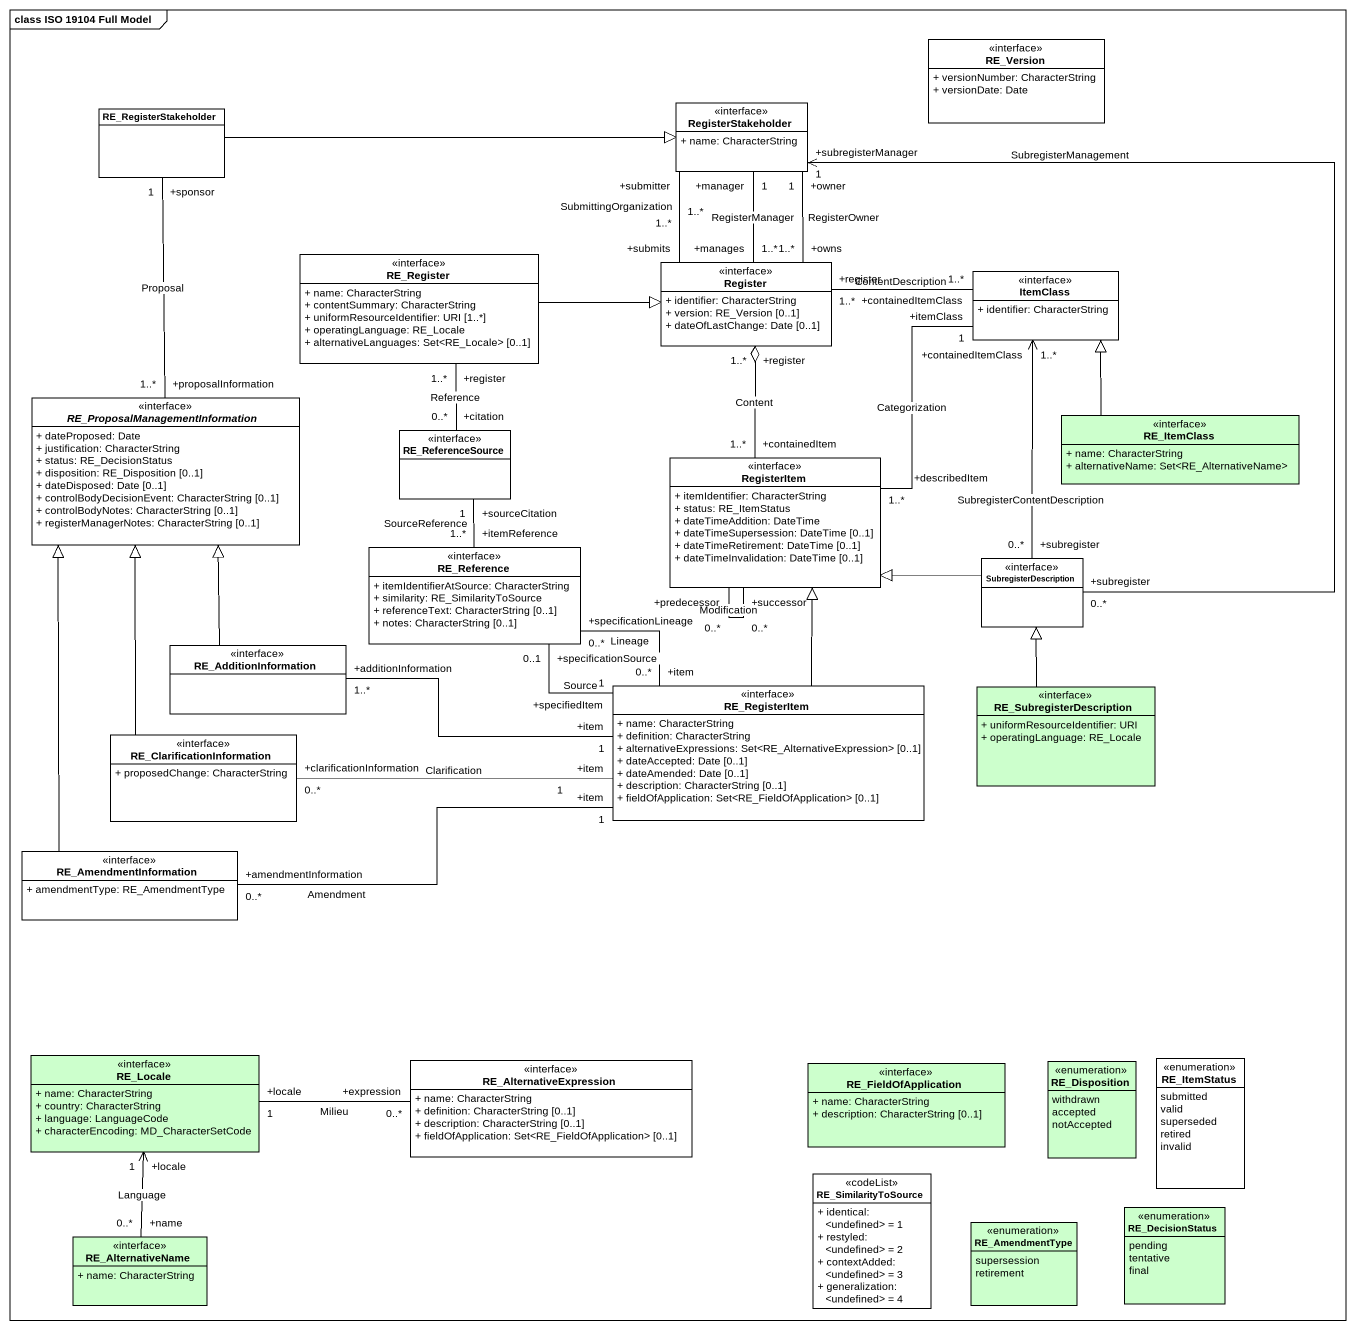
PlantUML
@startuml
mainframe class ISO 19104 Full Model
hide circle
hide empty members
skinparam classAttributeIconSize 0
class RE_Version <<interface>> #FFFFFF {
  + versionNumber: CharacterString
  + versionDate: Date
}
class RE_RegisterStakeholder #FFFFFF
class RegisterStakeholder <<interface>> #FFFFFF {
  + name: CharacterString
}
class RE_Register <<interface>> #FFFFFF {
  + name: CharacterString
  + contentSummary: CharacterString
  + uniformResourceIdentifier: URI [1..*]
  + operatingLanguage: RE_Locale
  + alternativeLanguages: Set<RE_Locale> [0..1]
}
class Register <<interface>> #FFFFFF {
  + identifier: CharacterString
  + version: RE_Version [0..1]
  + dateOfLastChange: Date [0..1]
}
class ItemClass <<interface>> #FFFFFF {
  + identifier: CharacterString
}
abstract class "RE_ProposalManagementInformation" as RE_ProposalManagementInforma <<interface>> #FFFFFF {
  + dateProposed: Date
  + justification: CharacterString
  + status: RE_DecisionStatus
  + disposition: RE_Disposition [0..1]
  + dateDisposed: Date [0..1]
  + controlBodyDecisionEvent: CharacterString [0..1]
  + controlBodyNotes: CharacterString [0..1]
  + registerManagerNotes: CharacterString [0..1]
}
class RE_ItemClass <<interface>> #CCFFCC {
  + name: CharacterString
  + alternativeName: Set<RE_AlternativeName>
}
class RE_ReferenceSource <<interface>> #FFFFFF
class RegisterItem <<interface>> #FFFFFF {
  + itemIdentifier: CharacterString
  + status: RE_ItemStatus
  + dateTimeAddition: DateTime
  + dateTimeSupersession: DateTime [0..1]
  + dateTimeRetirement: DateTime [0..1]
  + dateTimeInvalidation: DateTime [0..1]
}
class RE_Reference <<interface>> #FFFFFF {
  + itemIdentifierAtSource: CharacterString
  + similarity: RE_SimilarityToSource
  + referenceText: CharacterString [0..1]
  + notes: CharacterString [0..1]
}
class SubregisterDescription <<interface>> #FFFFFF
class RE_AdditionInformation <<interface>> #FFFFFF
class RE_RegisterItem <<interface>> #FFFFFF {
  + name: CharacterString
  + definition: CharacterString
  + alternativeExpressions: Set<RE_AlternativeExpression> [0..1]
  + dateAccepted: Date [0..1]
  + dateAmended: Date [0..1]
  + description: CharacterString [0..1]
  + fieldOfApplication: Set<RE_FieldOfApplication> [0..1]
}
class RE_SubregisterDescription <<interface>> #CCFFCC {
  + uniformResourceIdentifier: URI
  + operatingLanguage: RE_Locale
}
class RE_ClarificationInformation <<interface>> #FFFFFF {
  + proposedChange: CharacterString
}
class RE_AmendmentInformation <<interface>> #FFFFFF {
  + amendmentType: RE_AmendmentType
}
class RE_Locale <<interface>> #CCFFCC {
  + name: CharacterString
  + country: CharacterString
  + language: LanguageCode
  + characterEncoding: MD_CharacterSetCode
}
class RE_AlternativeExpression <<interface>> #FFFFFF {
  + name: CharacterString
  + definition: CharacterString [0..1]
  + description: CharacterString [0..1]
  + fieldOfApplication: Set<RE_FieldOfApplication> [0..1]
}
class RE_FieldOfApplication <<interface>> #CCFFCC {
  + name: CharacterString
  + description: CharacterString [0..1]
}
enum RE_Disposition #CCFFCC {
  withdrawn
  accepted
  notAccepted
}
enum RE_ItemStatus #FFFFFF {
  submitted
  valid
  superseded
  retired
  invalid
}
class RE_SimilarityToSource <<codeList>> #FFFFFF {
  + identical: <undefined> = 1
  + restyled: <undefined> = 2
  + contextAdded: <undefined> = 3
  + generalization: <undefined> = 4
}
enum RE_AmendmentType #CCFFCC {
  supersession
  retirement
}
enum RE_DecisionStatus #CCFFCC {
  pending
  tentative
  final
}
class RE_AlternativeName <<interface>> #CCFFCC {
  + name: CharacterString
}
RE_RegisterStakeholder -right-|> RegisterStakeholder
RE_RegisterStakeholder "+sponsor\n1" -- "+proposalInformation\n1..*" RE_ProposalManagementInforma : Proposal
RE_Register -right-|> Register
RE_Register "+register\n1..*" -- "+citation\n0..*" RE_ReferenceSource : Reference
Register "+manages\n1..*" -up- "+manager\n1" RegisterStakeholder : RegisterManager
Register "+owns\n1..*" -up- "+owner\n1" RegisterStakeholder : RegisterOwner
Register "+submits\n1..*" -up- "+submitter\n1..*" RegisterStakeholder : SubmittingOrganization
Register "+register\n1..*" -right- "+containedItemClass\n1..*" ItemClass : ContentDescription
Register "+register\n1..*" o-- "+containedItem\n1..*" RegisterItem : Content
RE_ItemClass -up-|> ItemClass
RegisterItem "+describedItem\n1..*" -up- "+itemClass\n1" ItemClass : Categorization
RegisterItem "+predecessor\n0..*" -- "+successor\n0..*" RegisterItem : Modification
RE_Reference "+itemReference\n1..*" -up- "+sourceCitation\n1" RE_ReferenceSource : SourceReference
SubregisterDescription "+subregister\n0..*" -up-> "+subregisterManager\n1" RegisterStakeholder : SubregisterManagement
SubregisterDescription "+subregister\n0..*" -up-> "+containedItemClass\n1..*" ItemClass : SubregisterContentDescription
SubregisterDescription -left-|> RegisterItem
RE_AdditionInformation -up-|> RE_ProposalManagementInforma
RE_RegisterItem -up-|> RegisterItem
RE_RegisterItem "+item\n0..*" -left- "+specificationLineage\n0..*" RE_Reference : Lineage
RE_RegisterItem "+specifiedItem\n1" -left- "+specificationSource\n0..1" RE_Reference : Source
RE_RegisterItem "+item\n1" -left- "+additionInformation\n1..*" RE_AdditionInformation
RE_RegisterItem "+item\n1" -left- "+clarificationInformation\n0..*" RE_ClarificationInformation : Clarification
RE_RegisterItem "+item\n1" -left- "+amendmentInformation\n0..*" RE_AmendmentInformation : Amendment
RE_SubregisterDescription -up-|> SubregisterDescription
RE_ClarificationInformation -up-|> RE_ProposalManagementInforma
RE_AmendmentInformation -up-|> RE_ProposalManagementInforma
RE_AlternativeExpression "+expression\n0..*" -left- "+locale\n1" RE_Locale : Milieu
RE_AlternativeName "+name\n0..*" -up-> "+locale\n1" RE_Locale : Language
@enduml
